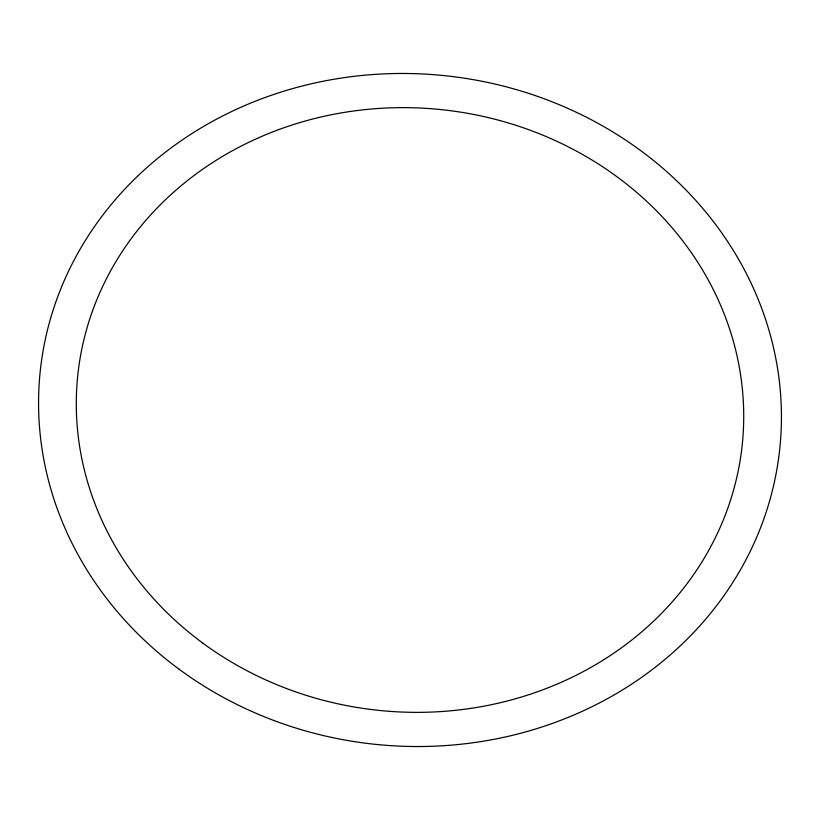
<?xml version="1.0" encoding="UTF-8"?>
<svg xmlns="http://www.w3.org/2000/svg" width="820" height="820" viewBox="0 0 820 820"><rect width="100%" height="100%" fill="white"/><g stroke="black" fill="none" stroke-linecap="round" stroke-linejoin="round"><path stroke-width="1.23" d="M179.098 669.222A371.788 336.128 5.9 0 0 777.411 466.242A371.788 336.128 5.9 0 0 273.49 94.536A371.788 336.128 5.9 0 0 179.098 669.222M202.54 642.9A334.047 302.006 5.9 0 0 740.111 460.532A334.047 302.006 5.9 0 0 287.348 126.567A334.047 302.006 5.9 0 0 202.54 642.9"/></g></svg>
